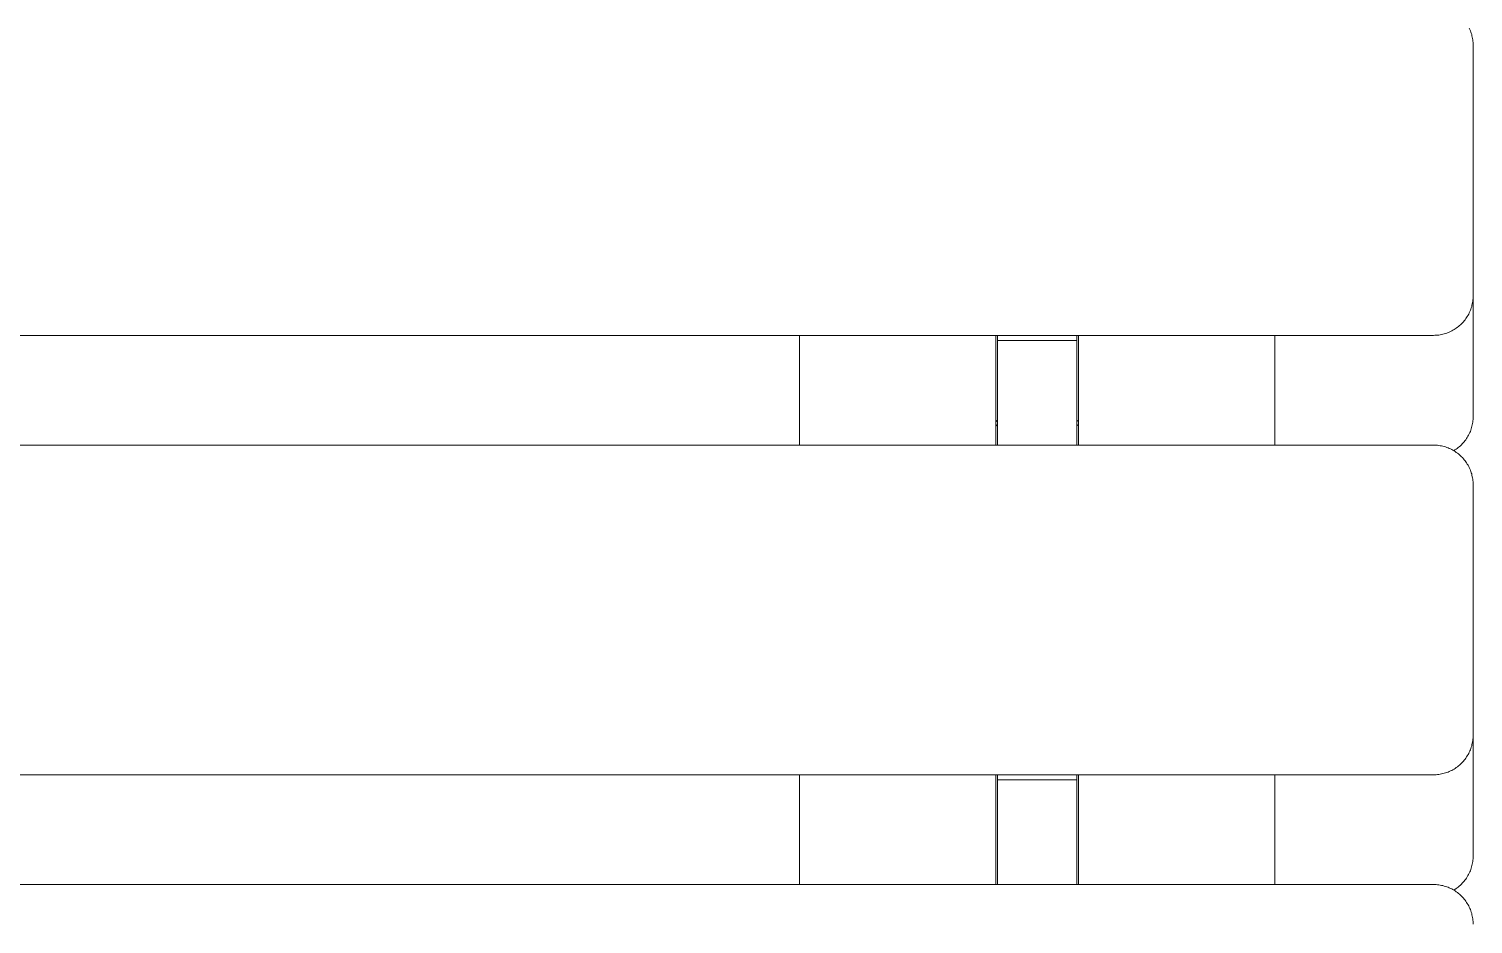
# Model space of a CAD drawing. Header units: millimetres. Extents: x -80 to 4518, y -398 to 2524.
# Drawn here: x 477.1 to 659.4, y 2255.4 to 2368.4 of the extents above; entities that cross this region are included whole.
import ezdxf

# ---------------------------------------------------------------- set-up
doc = ezdxf.new("R2010")
doc.units = ezdxf.units.MM
doc.layers.add('ZANO_R', color=7, linetype='Continuous', lineweight=0)

msp = doc.modelspace()

# ---------------------------------------------------------------- linework, layer by layer
at = {"layer": 'ZANO_R'}
for p, q in [((658.88, 2368.48), (658.95, 2368.33)), ((658.95, 2368.33), (659.01, 2368.17)), ((659.01, 2368.17), (659.07, 2368.01)), ((659.07, 2368.01), (659.13, 2367.85)), ((659.13, 2367.85), (659.18, 2367.69)), ((659.18, 2367.69), (659.22, 2367.52)), ((659.22, 2367.52), (659.26, 2367.35)), ((659.26, 2367.35), (659.29, 2367.19)), ((659.29, 2367.19), (659.31, 2367.02)), ((659.31, 2367.02), (659.33, 2366.85)), ((659.33, 2366.85), (659.35, 2366.68)), ((659.35, 2366.68), (659.36, 2366.51)), ((659.36, 2366.51), (659.36, 2366.34)), ((659.36, 2366.34), (659.36, 2338.61)), ((659.36, 2338.61), (659.36, 2334.72)), ((659.35, 2334.38), (659.33, 2334.21)), ((659.36, 2334.55), (659.35, 2334.38)), ((659.36, 2334.72), (659.36, 2334.55)), ((659.36, 2334.6), (659.36, 2323.35)), ((658.88, 2332.57), (658.8, 2332.42)), ((658.95, 2332.73), (658.88, 2332.57)), ((659.01, 2332.89), (658.95, 2332.73)), ((659.07, 2333.05), (659.01, 2332.89)), ((659.13, 2333.21), (659.07, 2333.05)), ((659.18, 2333.37), (659.13, 2333.21)), ((659.22, 2333.54), (659.18, 2333.37)), ((659.26, 2333.71), (659.22, 2333.54)), ((659.29, 2333.87), (659.26, 2333.71)), ((659.31, 2334.04), (659.29, 2333.87)), ((659.33, 2334.21), (659.31, 2334.04)), ((657.38, 2330.74), (657.24, 2330.64)), ((657.52, 2330.84), (657.38, 2330.74)), ((657.65, 2330.95), (657.52, 2330.84)), ((657.77, 2331.07), (657.65, 2330.95)), ((657.9, 2331.19), (657.77, 2331.07)), ((658.02, 2331.31), (657.9, 2331.19)), ((658.13, 2331.44), (658.02, 2331.31)), ((658.24, 2331.57), (658.13, 2331.44)), ((658.35, 2331.7), (658.24, 2331.57)), ((658.45, 2331.84), (658.35, 2331.7)), ((658.54, 2331.98), (658.45, 2331.84)), ((658.63, 2332.12), (658.54, 2331.98)), ((658.72, 2332.27), (658.63, 2332.12)), ((658.8, 2332.42), (658.72, 2332.27)), ((654.36, 2329.72), (360.45, 2329.72)), ((574.36, 2315.88), (574.36, 2329.72)), ((599.16, 2329.72), (599.16, 2315.88)), ((599.36, 2329.72), (599.36, 2329.09)), ((599.36, 2329.09), (609.36, 2329.09)), ((599.36, 2329.09), (599.36, 2326.5)), ((609.36, 2329.72), (609.36, 2329.09)), ((609.36, 2329.09), (609.36, 2326.5)), ((609.56, 2315.88), (609.56, 2329.72)), ((634.36, 2329.72), (634.36, 2315.88)), ((654.53, 2329.73), (654.36, 2329.72)), ((654.7, 2329.73), (654.53, 2329.73)), ((654.87, 2329.75), (654.7, 2329.73)), ((655.04, 2329.77), (654.87, 2329.75)), ((655.21, 2329.8), (655.04, 2329.77)), ((655.38, 2329.83), (655.21, 2329.8)), ((655.54, 2329.86), (655.38, 2329.83)), ((655.71, 2329.91), (655.54, 2329.86)), ((655.87, 2329.96), (655.71, 2329.91)), ((656.04, 2330.01), (655.87, 2329.96)), ((656.2, 2330.07), (656.04, 2330.01)), ((656.35, 2330.14), (656.2, 2330.07)), ((656.51, 2330.21), (656.35, 2330.14)), ((656.66, 2330.28), (656.51, 2330.21)), ((656.81, 2330.36), (656.66, 2330.28)), ((656.96, 2330.45), (656.81, 2330.36)), ((657.1, 2330.54), (656.96, 2330.45)), ((657.24, 2330.64), (657.1, 2330.54)), ((599.36, 2326.5), (599.36, 2316.6)), ((609.36, 2326.5), (609.36, 2316.6)), ((659.36, 2323.35), (659.36, 2319.46)), ((599.16, 2318.85), (599.18, 2318.87)), ((599.16, 2318.3), (599.18, 2318.32)), ((599.18, 2318.87), (599.21, 2318.89)), ((599.18, 2318.32), (599.21, 2318.34)), ((599.21, 2318.89), (599.23, 2318.91)), ((599.21, 2318.34), (599.23, 2318.36)), ((599.23, 2318.91), (599.26, 2318.93)), ((599.23, 2318.36), (599.26, 2318.38)), ((599.26, 2318.93), (599.28, 2318.95)), ((599.26, 2318.38), (599.28, 2318.4)), ((599.28, 2318.95), (599.31, 2318.97)), ((599.28, 2318.4), (599.31, 2318.42)), ((599.31, 2318.97), (599.33, 2318.99)), ((599.31, 2318.42), (599.33, 2318.43)), ((599.33, 2318.99), (599.36, 2319)), ((599.33, 2318.43), (599.36, 2318.45)), ((609.36, 2319), (609.39, 2318.99)), ((609.36, 2318.45), (609.39, 2318.43)), ((609.39, 2318.99), (609.41, 2318.97)), ((609.39, 2318.43), (609.41, 2318.42)), ((609.41, 2318.97), (609.44, 2318.95)), ((609.41, 2318.42), (609.44, 2318.4)), ((609.44, 2318.95), (609.47, 2318.93)), ((609.44, 2318.4), (609.47, 2318.38)), ((609.47, 2318.93), (609.49, 2318.91)), ((609.47, 2318.38), (609.49, 2318.36)), ((609.49, 2318.91), (609.51, 2318.89)), ((609.49, 2318.36), (609.51, 2318.34)), ((609.51, 2318.89), (609.54, 2318.87)), ((609.51, 2318.34), (609.54, 2318.32)), ((609.54, 2318.87), (609.56, 2318.85)), ((609.54, 2318.32), (609.56, 2318.3)), ((659.12, 2317.94), (659.07, 2317.78)), ((659.17, 2318.1), (659.12, 2317.94)), ((659.22, 2318.27), (659.17, 2318.1)), ((659.25, 2318.44), (659.22, 2318.27)), ((659.29, 2318.61), (659.25, 2318.44)), ((659.31, 2318.78), (659.29, 2318.61)), ((659.33, 2318.95), (659.31, 2318.78)), ((659.35, 2319.12), (659.33, 2318.95)), ((659.36, 2319.29), (659.35, 2319.12)), ((659.36, 2319.46), (659.36, 2319.29)), ((599.36, 2316.6), (599.36, 2315.88)), ((609.36, 2316.6), (609.36, 2315.88)), ((658.11, 2316.16), (658, 2316.03)), ((658.22, 2316.29), (658.11, 2316.16)), ((658.33, 2316.42), (658.22, 2316.29)), ((658.43, 2316.56), (658.33, 2316.42)), ((658.53, 2316.7), (658.43, 2316.56)), ((658.62, 2316.85), (658.53, 2316.7)), ((658.71, 2316.99), (658.62, 2316.85)), ((658.79, 2317.15), (658.71, 2316.99)), ((658.87, 2317.3), (658.79, 2317.15)), ((658.94, 2317.46), (658.87, 2317.3)), ((659.01, 2317.61), (658.94, 2317.46)), ((659.07, 2317.78), (659.01, 2317.61)), ((360.45, 2315.88), (654.36, 2315.88)), ((654.36, 2315.88), (654.53, 2315.87)), ((654.53, 2315.87), (654.7, 2315.87)), ((654.7, 2315.87), (654.87, 2315.85)), ((654.87, 2315.85), (655.04, 2315.83)), ((655.04, 2315.83), (655.21, 2315.8)), ((655.21, 2315.8), (655.38, 2315.77)), ((655.38, 2315.77), (655.54, 2315.74)), ((655.54, 2315.74), (655.71, 2315.69)), ((655.71, 2315.69), (655.87, 2315.64)), ((655.87, 2315.64), (656.04, 2315.59)), ((656.04, 2315.59), (656.2, 2315.53)), ((656.2, 2315.53), (656.35, 2315.46)), ((656.35, 2315.46), (656.51, 2315.39)), ((656.51, 2315.39), (656.66, 2315.32)), ((656.66, 2315.32), (656.81, 2315.24)), ((656.81, 2315.24), (656.96, 2315.15)), ((657.07, 2315.26), (656.93, 2315.17)), ((656.96, 2315.15), (657.1, 2315.06)), ((657.22, 2315.36), (657.07, 2315.26)), ((657.1, 2315.06), (657.24, 2314.96)), ((657.35, 2315.46), (657.22, 2315.36)), ((657.24, 2314.96), (657.38, 2314.86)), ((657.49, 2315.56), (657.35, 2315.46)), ((657.38, 2314.86), (657.52, 2314.76)), ((657.62, 2315.67), (657.49, 2315.56)), ((657.52, 2314.76), (657.65, 2314.65)), ((657.75, 2315.79), (657.62, 2315.67)), ((657.65, 2314.65), (657.77, 2314.53)), ((657.88, 2315.91), (657.75, 2315.79)), ((657.77, 2314.53), (657.9, 2314.41)), ((658, 2316.03), (657.88, 2315.91)), ((657.9, 2314.41), (658.02, 2314.29)), ((658.02, 2314.29), (658.13, 2314.16)), ((658.13, 2314.16), (658.24, 2314.03)), ((658.24, 2314.03), (658.35, 2313.9)), ((658.35, 2313.9), (658.45, 2313.76)), ((658.45, 2313.76), (658.54, 2313.62)), ((658.54, 2313.62), (658.63, 2313.48)), ((658.63, 2313.48), (658.72, 2313.33)), ((658.72, 2313.33), (658.8, 2313.18)), ((658.8, 2313.18), (658.88, 2313.03)), ((658.88, 2313.03), (658.95, 2312.87)), ((658.95, 2312.87), (659.01, 2312.71)), ((659.01, 2312.71), (659.07, 2312.55)), ((659.07, 2312.55), (659.13, 2312.39)), ((659.13, 2312.39), (659.18, 2312.23)), ((659.18, 2312.23), (659.22, 2312.06)), ((659.22, 2312.06), (659.26, 2311.89)), ((659.26, 2311.89), (659.29, 2311.73)), ((659.29, 2311.73), (659.31, 2311.56)), ((659.31, 2311.56), (659.33, 2311.39)), ((659.33, 2311.39), (659.35, 2311.22)), ((659.35, 2311.22), (659.36, 2311.05)), ((659.36, 2311.05), (659.36, 2310.88)), ((659.36, 2310.88), (659.36, 2283.15)), ((659.36, 2283.15), (659.36, 2279.26)), ((659.18, 2277.91), (659.13, 2277.75)), ((659.22, 2278.08), (659.18, 2277.91)), ((659.26, 2278.25), (659.22, 2278.08)), ((659.29, 2278.41), (659.26, 2278.25)), ((659.31, 2278.58), (659.29, 2278.41)), ((659.33, 2278.75), (659.31, 2278.58)), ((659.35, 2278.92), (659.33, 2278.75)), ((659.36, 2279.09), (659.35, 2278.92)), ((659.36, 2279.26), (659.36, 2279.09)), ((659.36, 2279.14), (659.36, 2267.89)), ((658.24, 2276.11), (658.13, 2275.98)), ((658.35, 2276.24), (658.24, 2276.11)), ((658.45, 2276.38), (658.35, 2276.24)), ((658.54, 2276.52), (658.45, 2276.38)), ((658.63, 2276.67), (658.54, 2276.52)), ((658.72, 2276.81), (658.63, 2276.67)), ((658.8, 2276.96), (658.72, 2276.81)), ((658.88, 2277.12), (658.8, 2276.96)), ((658.95, 2277.27), (658.88, 2277.12)), ((659.01, 2277.43), (658.95, 2277.27)), ((659.07, 2277.59), (659.01, 2277.43)), ((659.13, 2277.75), (659.07, 2277.59)), ((654.36, 2274.26), (360.45, 2274.26)), ((574.36, 2260.42), (574.36, 2274.26)), ((599.16, 2274.26), (599.16, 2260.42)), ((599.36, 2274.26), (599.36, 2273.63)), ((609.36, 2274.26), (609.36, 2273.63)), ((609.56, 2260.42), (609.56, 2274.26)), ((634.36, 2274.26), (634.36, 2260.42)), ((654.53, 2274.27), (654.36, 2274.26)), ((654.7, 2274.28), (654.53, 2274.27)), ((654.87, 2274.29), (654.7, 2274.28)), ((655.04, 2274.31), (654.87, 2274.29)), ((655.21, 2274.34), (655.04, 2274.31)), ((655.38, 2274.37), (655.21, 2274.34)), ((655.54, 2274.41), (655.38, 2274.37)), ((655.71, 2274.45), (655.54, 2274.41)), ((655.87, 2274.5), (655.71, 2274.45)), ((656.04, 2274.55), (655.87, 2274.5)), ((656.2, 2274.61), (656.04, 2274.55)), ((656.35, 2274.68), (656.2, 2274.61)), ((656.51, 2274.75), (656.35, 2274.68)), ((656.66, 2274.82), (656.51, 2274.75)), ((656.81, 2274.91), (656.66, 2274.82)), ((656.96, 2274.99), (656.81, 2274.91)), ((657.1, 2275.08), (656.96, 2274.99)), ((657.24, 2275.18), (657.1, 2275.08)), ((657.38, 2275.28), (657.24, 2275.18)), ((657.52, 2275.39), (657.38, 2275.28)), ((657.65, 2275.5), (657.52, 2275.39)), ((657.77, 2275.61), (657.65, 2275.5)), ((657.9, 2275.73), (657.77, 2275.61)), ((658.02, 2275.85), (657.9, 2275.73)), ((658.13, 2275.98), (658.02, 2275.85)), ((599.36, 2273.63), (609.36, 2273.63)), ((599.36, 2273.63), (599.36, 2271.04)), ((609.36, 2273.63), (609.36, 2271.04)), ((599.36, 2271.04), (599.36, 2261.14)), ((609.36, 2271.04), (609.36, 2261.14)), ((659.36, 2267.89), (659.36, 2264)), ((659.31, 2263.32), (659.29, 2263.15)), ((659.33, 2263.49), (659.31, 2263.32)), ((659.35, 2263.66), (659.33, 2263.49)), ((659.36, 2263.83), (659.35, 2263.66)), ((659.36, 2264), (659.36, 2263.83)), ((658.71, 2261.54), (658.62, 2261.39)), ((658.79, 2261.69), (658.71, 2261.54)), ((658.87, 2261.84), (658.79, 2261.69)), ((658.94, 2262), (658.87, 2261.84)), ((659.01, 2262.16), (658.94, 2262)), ((659.07, 2262.32), (659.01, 2262.16)), ((659.12, 2262.48), (659.07, 2262.32)), ((659.17, 2262.64), (659.12, 2262.48)), ((659.22, 2262.81), (659.17, 2262.64)), ((659.25, 2262.98), (659.22, 2262.81)), ((659.29, 2263.15), (659.25, 2262.98)), ((360.45, 2260.42), (654.36, 2260.42)), ((599.36, 2261.14), (599.36, 2260.42)), ((609.36, 2261.14), (609.36, 2260.42)), ((654.36, 2260.42), (654.53, 2260.42)), ((654.53, 2260.42), (654.7, 2260.41)), ((654.7, 2260.41), (654.87, 2260.39)), ((654.87, 2260.39), (655.04, 2260.37)), ((655.04, 2260.37), (655.21, 2260.35)), ((655.21, 2260.35), (655.38, 2260.31)), ((655.38, 2260.31), (655.54, 2260.28)), ((655.54, 2260.28), (655.71, 2260.23)), ((655.71, 2260.23), (655.87, 2260.18)), ((655.87, 2260.18), (656.04, 2260.13)), ((656.04, 2260.13), (656.2, 2260.07)), ((656.2, 2260.07), (656.35, 2260.01)), ((656.35, 2260.01), (656.51, 2259.93)), ((656.51, 2259.93), (656.66, 2259.86)), ((656.66, 2259.86), (656.81, 2259.78)), ((656.81, 2259.78), (656.96, 2259.69)), ((657.07, 2259.8), (656.93, 2259.71)), ((656.96, 2259.69), (657.1, 2259.6)), ((657.22, 2259.9), (657.07, 2259.8)), ((657.1, 2259.6), (657.24, 2259.5)), ((657.35, 2260), (657.22, 2259.9)), ((657.49, 2260.1), (657.35, 2260)), ((657.62, 2260.21), (657.49, 2260.1)), ((657.75, 2260.33), (657.62, 2260.21)), ((657.88, 2260.45), (657.75, 2260.33)), ((658, 2260.57), (657.88, 2260.45)), ((658.11, 2260.7), (658, 2260.57)), ((658.22, 2260.83), (658.11, 2260.7)), ((658.33, 2260.96), (658.22, 2260.83)), ((658.43, 2261.1), (658.33, 2260.96)), ((658.53, 2261.24), (658.43, 2261.1)), ((658.62, 2261.39), (658.53, 2261.24)), ((657.24, 2259.5), (657.38, 2259.4)), ((657.38, 2259.4), (657.52, 2259.3)), ((657.52, 2259.3), (657.65, 2259.19)), ((657.65, 2259.19), (657.77, 2259.07)), ((657.77, 2259.07), (657.9, 2258.95)), ((657.9, 2258.95), (658.02, 2258.83)), ((658.02, 2258.83), (658.13, 2258.71)), ((658.13, 2258.71), (658.24, 2258.57)), ((658.24, 2258.57), (658.35, 2258.44)), ((658.35, 2258.44), (658.45, 2258.3)), ((658.45, 2258.3), (658.54, 2258.16)), ((658.54, 2258.16), (658.63, 2258.02)), ((658.63, 2258.02), (658.72, 2257.87)), ((658.72, 2257.87), (658.8, 2257.72)), ((658.8, 2257.72), (658.88, 2257.57)), ((658.88, 2257.57), (658.95, 2257.41)), ((658.95, 2257.41), (659.01, 2257.25)), ((659.01, 2257.25), (659.07, 2257.09)), ((659.07, 2257.09), (659.13, 2256.93)), ((659.13, 2256.93), (659.18, 2256.77)), ((659.18, 2256.77), (659.22, 2256.6)), ((659.22, 2256.6), (659.26, 2256.44)), ((659.26, 2256.44), (659.29, 2256.27)), ((659.29, 2256.27), (659.31, 2256.1)), ((659.31, 2256.1), (659.33, 2255.93)), ((659.33, 2255.93), (659.35, 2255.76)), ((659.35, 2255.76), (659.36, 2255.59)), ((659.36, 2255.59), (659.36, 2255.42))]:
    msp.add_line(p, q, dxfattribs=at)

doc.saveas('drawing.dxf')
